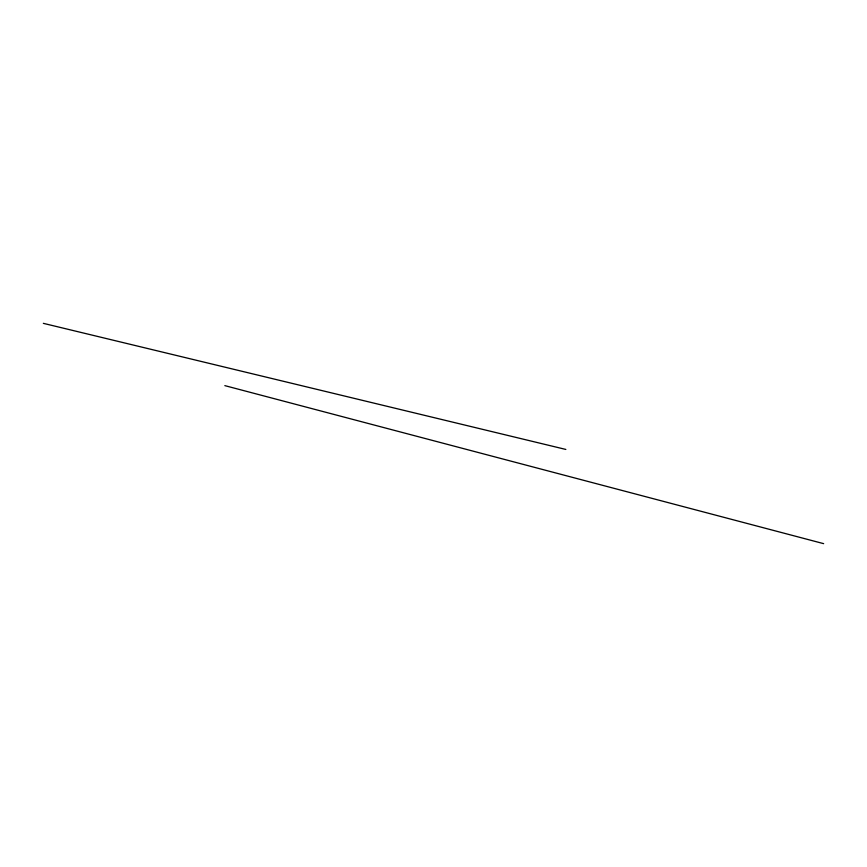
<?xml version="1.0" encoding="UTF-8"?>
<svg xmlns="http://www.w3.org/2000/svg" width="867" height="867" viewBox="0 0 867 867"><rect width="100%" height="100%" fill="white"/><g stroke="black" fill="none" stroke-linecap="round" stroke-linejoin="round"><path stroke-width="1.3" d="M43.35 323.348L565.837 449.442M224.835 385.631L823.65 543.652"/></g></svg>
